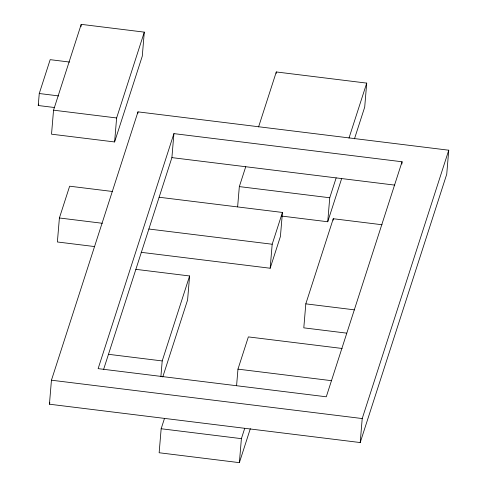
<?xml version="1.0" encoding="UTF-8"?>
<svg xmlns="http://www.w3.org/2000/svg" width="487" height="487" viewBox="0 0 487 487"><rect width="100%" height="100%" fill="white"/><g stroke="black" fill="none" stroke-linecap="round" stroke-linejoin="round"><path stroke-width="0.73" d="M54.678 107.542L38.248 105.515L39.258 93.516L50.173 59.664L69.586 62.062M53.54 110.178L51.525 134.181L114.609 141.96L142.283 56.133L144.298 32.136L81.213 24.35L53.54 110.178L116.624 117.964L144.298 32.136M112.546 191.494L69.641 186.198L59.396 217.981L57.381 241.978L94.356 246.538M81.025 26.602L81.213 24.35M49.431 404.204L51.445 380.201L137.979 111.864L448.752 150.209L446.737 174.212L360.203 442.549L49.431 404.204L49.899 402.755M114.609 141.96L116.624 117.964M137.851 113.361L137.979 111.864M103.579 369.493L171.899 157.618L173.92 133.621L402.067 161.769L401.878 164.022M160.887 376.688L162.208 360.94L189.607 275.971L135.873 269.341M164.496 418.4L161.16 428.749L159.146 452.752L239.379 462.65L250.33 428.676M189.607 275.971L187.592 299.974L162.749 377.017M237.626 206.847L239.33 186.6L245.734 166.731M236.585 385.631L237.966 369.134L248.364 336.901L342.124 348.467M239.379 462.65L241.394 438.653L244.73 428.304M276.172 73.452L276.299 71.954L366.717 83.113L364.702 107.11L354.469 138.838M141.139 252.315L270.169 268.234L272.184 244.237L282.436 212.454L159.127 197.241M282.436 212.454L280.421 236.457L270.169 268.234M382.021 224.744L333.26 218.73L305.812 303.851L303.797 327.848L346.714 333.145M281.772 216.082L327.733 221.755L329.748 197.759L336.158 177.889M333.132 220.227L333.26 218.73M360.203 442.549L362.218 418.552L448.752 150.209M38.248 105.515L38.717 104.078M173.92 133.621L98.13 368.641L326.278 396.795L402.067 161.769M258.573 126.924L276.299 71.954M348.99 138.083L366.717 83.113M327.733 221.755L341.685 178.492M39.258 93.516L58.671 95.915M171.899 157.618L394.787 185.121M239.33 186.6L329.748 197.759M59.396 217.981L102.294 223.271M148.876 229.018L272.184 244.237M305.812 303.851L354.573 309.866M237.966 369.134L331.732 380.706M108.473 354.305L162.208 360.94M51.445 380.201L362.218 418.552M161.16 428.749L241.394 438.653"/></g></svg>
